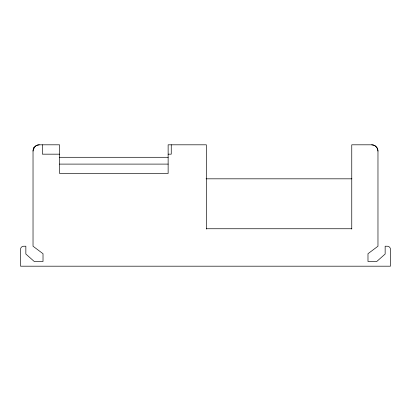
<?xml version="1.0" encoding="UTF-8"?>
<svg xmlns="http://www.w3.org/2000/svg" width="411" height="411" viewBox="0 0 411 411"><rect width="100%" height="100%" fill="white"/><g stroke="black" fill="none" stroke-linecap="round" stroke-linejoin="round"><path stroke-width="0.62" d="M351.759 229.081L351.759 144.811L371.729 144.811C375.068 144.79 377.992 147.713 377.971 151.053L377.971 246.22L367.984 253.715L367.984 261.509L376.728 261.509L385.148 254.034L385.148 246.22L387.332 246.22A3.118 3.118 0 0 1 390.45 249.338L390.45 266.189L20.55 266.189L20.55 249.338A3.118 3.118 0 0 1 23.668 246.22L25.852 246.22L25.852 254.034L34.272 261.509L43.016 261.509L43.016 253.715L33.029 246.22L33.029 151.053C32.978 147.713 35.932 144.764 39.271 144.811L59.554 144.811L59.554 173.463L168.135 173.463L168.135 144.811L206.358 144.811L206.358 229.081M34.303 147.308L33.306 149.316L34.236 147.39M59.554 154.171L42.39 154.171L42.39 144.811M168.135 154.171L171.253 154.171L171.253 144.811M59.554 157.295L168.135 157.295M59.554 164.102L168.135 164.102M206.075 178.821L351.862 178.821M206.358 228.747L351.759 228.747M371.729 144.811A6.242 6.242 0 0 1 377.971 151.053M33.029 151.053A6.242 6.242 0 0 1 39.271 144.811"/></g></svg>
